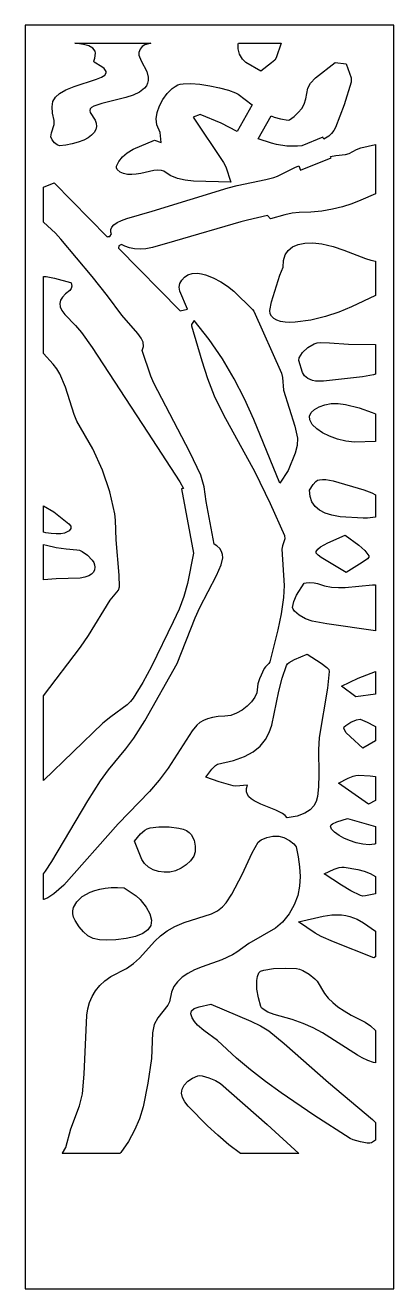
# Model space of a CAD drawing. Extents: x 0 to 408, y 0 to 1400.
import ezdxf

# ---------------------------------------------------------------- set-up
doc = ezdxf.new("R2010")
doc.units = 0
doc.layers.add('CUT', color=1, linetype='Continuous')
doc.layers.add('OUTLINE', color=7, linetype='Continuous')

msp = doc.modelspace()

# ---------------------------------------------------------------- linework, layer by layer
at = {"layer": 'CUT'}
for points in [[(136.13, 1342.65), (136.18, 1338.98), (135.49, 1335.7), (134.13, 1332.78), (132.16, 1330.19), (126.65, 1325.87), (119.49, 1322.49), (111.19, 1319.8), (84.65, 1313.39), (75.92, 1310.4), (73.39, 1308.87), (71.95, 1307.25), (71.49, 1305.48), (71.9, 1303.49), (77.3, 1295.01), (78.61, 1291.43), (78.87, 1287.93), (78.09, 1284.54), (76.28, 1281.3), (73.44, 1278.22), (69.57, 1275.35), (64.67, 1272.7), (58.66, 1270.37), (51.95, 1268.56), (44.88, 1267.24), (37.8, 1266.39), (35.33, 1267.34), (32.31, 1269.89), (29.7, 1273.15), (28.46, 1276.22), (28.96, 1280.77), (31.87, 1289.93), (31.87, 1294.37), (30.14, 1302.67), (29.64, 1309.59), (30.61, 1315.38), (33.29, 1320.29), (37.92, 1324.58), (44.76, 1328.49), (54.05, 1332.28), (79, 1340.24), (84.27, 1342.38), (88.03, 1344.72), (89.73, 1347.38), (89.64, 1348.85), (87.27, 1352.16), (84.85, 1354.02), (76.11, 1359.12), (75.83, 1360.17), (77.09, 1363.47), (77.77, 1368.95), (77.26, 1371.17), (74.74, 1374.71), (70.44, 1377.2), (64.65, 1378.84), (57.67, 1379.83), (54.74, 1380), (139.16, 1380), (132.4, 1378.18), (129.42, 1376.39), (127.17, 1373.38), (125.91, 1369.9), (125.88, 1366.76), (128.22, 1360.69), (134.42, 1348.72)], [(240.54, 1362.46), (237.36, 1368.08), (235.89, 1373.73), (235.85, 1379.39), (235.98, 1380), (283.52, 1380), (277.86, 1364.05), (276.19, 1361.46), (272.81, 1358.21), (260.7, 1349.06), (244.34, 1358.79)], [(360.79, 1337), (353.2, 1311.77), (343.64, 1286.75), (341.78, 1283.25), (339.21, 1280.03), (336, 1277.1), (330.51, 1273.68), (329.59, 1276), (306.41, 1266.55), (301.4, 1265.92), (289.68, 1266.04), (278.12, 1267.81), (272.58, 1269.33), (258.07, 1274.34), (272.12, 1299.61), (275.55, 1298.21), (282.58, 1296.23), (291.16, 1294.97), (292.47, 1295.23), (297.8, 1299.05), (302.37, 1303.32), (306.11, 1307.87), (308.93, 1312.56), (310.83, 1318.4), (312.9, 1330.33), (315.69, 1335.88), (321.3, 1341.83), (343.2, 1358.57), (355.34, 1357.09), (360.88, 1341.93)], [(234.63, 1282.21), (216.79, 1291.45), (193.71, 1301.25), (185.81, 1298.32), (219.45, 1247.95), (221.94, 1243.13), (227.8, 1225.99), (186.21, 1227.21), (177.02, 1228.25), (168.44, 1230.23), (160.56, 1233.48), (153.45, 1238.33), (150.98, 1239.11), (146.88, 1239.35), (142.32, 1239.09), (128.09, 1235.71), (122.91, 1234.85), (117.9, 1234.48), (113.17, 1234.69), (108.85, 1235.63), (105.04, 1237.4), (101.86, 1240.13), (101.01, 1241.91), (101.1, 1244.06), (103.45, 1249.06), (107.77, 1254.24), (112.87, 1258.73), (119.34, 1262.66), (143.11, 1272.57), (150.54, 1270.11), (149.2, 1281.02), (145.55, 1289.74), (145.12, 1296.19), (146.23, 1303.32), (148.71, 1310.69), (152.4, 1317.88), (157.13, 1324.43), (162.74, 1329.92), (165.83, 1332.12), (169.07, 1333.89), (171.62, 1334.71), (174.91, 1335.22), (183.3, 1335.38), (193.38, 1334.56), (204.27, 1332.93), (215.07, 1330.67), (224.89, 1327.97), (232.83, 1325.01), (235.81, 1323.49), (251.14, 1311.93)], [(269.86, 692.68), (265.88, 689.03), (264.46, 687.08), (259.34, 675.82), (257.5, 670.13), (256.39, 660.22), (254.12, 655.46), (250.49, 650.48), (245.74, 645.62), (240.15, 641.23), (233.98, 637.66), (227.49, 635.25), (220.94, 634.34), (213.63, 633.99), (207.34, 633.07), (201.95, 631.61), (197.35, 629.67), (193.44, 627.29), (190.11, 624.53), (184.74, 618.02), (158.07, 576.83), (148.21, 563.49), (137.58, 551.12), (103.03, 515.11), (42.86, 447.35), (31.58, 437.56), (25.04, 433.2), (20.37, 431.43), (20, 431.37), (20, 459.78), (22.26, 462.78), (29.41, 473.45), (69.35, 540.57), (83.27, 562.93), (91.97, 574.83), (111.53, 598.1), (120.29, 610.07), (132.22, 629.27), (168.04, 692.84), (188.16, 743.27), (193.32, 754.94), (211.75, 790.33), (217.02, 802.3), (218.7, 809.82), (218.47, 813.51), (217.38, 817.03), (215.31, 820.31), (212.13, 823.28), (209.24, 824.96), (200.26, 872.18), (198.25, 888.45), (194.25, 901.42), (182.29, 927.14), (142.46, 1003.35), (139.03, 1011.15), (129.36, 1039.74), (130.98, 1044.11), (130.47, 1048.68), (128.26, 1053.43), (124.8, 1058.33), (107.04, 1078.93), (91.03, 1100.35), (74.21, 1121.48), (39.49, 1163.15), (33.36, 1169.71), (20, 1181.74), (20, 1220.61), (31.83, 1225.4), (90.85, 1165.42), (91.91, 1165.97), (93.75, 1166.05), (95.41, 1168.73), (94.71, 1170.59), (94.66, 1173.56), (95.77, 1176.37), (98.08, 1179.02), (101.6, 1181.48), (106.39, 1183.73), (112.48, 1185.76), (140.44, 1193.99), (224.68, 1219.95), (234.74, 1222.55), (266.25, 1229.1), (275.09, 1231.46), (279.23, 1232.93), (298.5, 1242.48), (302.91, 1244.21), (304.82, 1239.43), (338.65, 1253.24), (338.07, 1254.71), (343.77, 1255.68), (354.45, 1256.8), (358.74, 1257.9), (366.93, 1262.33), (371.41, 1264.07), (388, 1267.98), (388, 1213.17), (371.77, 1206.12), (361.61, 1202.31), (351.1, 1198.96), (340.13, 1196.19), (328.58, 1194.13), (316.37, 1192.91), (303.38, 1192.63), (295.45, 1191.94), (287.48, 1190.05), (271.55, 1185.43), (268.35, 1189.14), (245.98, 1184.21), (238.77, 1182.32), (165.19, 1160.6), (140.72, 1153.72), (133.68, 1152.28), (127.06, 1151.82), (120.9, 1152.25), (115.23, 1153.47), (110.09, 1155.38), (106.68, 1157.23), (103.74, 1155.57), (103.17, 1152.9), (171.4, 1083.57), (179.64, 1085.25), (170.97, 1105.37), (170.55, 1109.73), (171.33, 1113.9), (173.22, 1117.7), (176.16, 1120.91), (180.07, 1123.37), (184.89, 1124.86), (190.54, 1125.2), (194.96, 1124.67), (199.4, 1123.59), (208.18, 1120.16), (216.45, 1115.71), (223.81, 1111.02), (231.11, 1105.44), (251.75, 1085.15), (253.16, 1083.12), (283.56, 1014.4), (284.71, 1009.83), (285.77, 995.82), (298.6, 955.76), (301.34, 942.37), (301.1, 934.22), (298.85, 926.03), (290.99, 906.53), (281.91, 892.7), (253.25, 963.19), (242.79, 985.94), (231.27, 1008.3), (218.36, 1030.25), (203.7, 1051.77), (186.97, 1072.84), (184.05, 1068.45), (183.96, 1067.07), (195.36, 1028.17), (201.65, 1008.76), (209.23, 989.47), (219.45, 968.35), (254.18, 905.12), (271.33, 870.1), (287.07, 834.77), (287.44, 831.07), (284.75, 823.32), (284.03, 819.41), (286.69, 779.13), (286.08, 765.84), (283.32, 747.92), (279.56, 730.1), (270.99, 694.63)], [(388, 1138.52), (388, 1100.66), (361.16, 1087.88), (347.19, 1082.09), (332.36, 1077.13), (316.35, 1073.3), (298.87, 1070.87), (293.08, 1070.63), (287.67, 1070.94), (282.78, 1071.79), (278.55, 1073.18), (275.11, 1075.08), (272.6, 1077.5), (271.15, 1080.41), (270.91, 1083.81), (272.69, 1093.65), (281.94, 1122.98), (285.73, 1132.07), (286, 1139.35), (287.83, 1145.5), (291.14, 1150.52), (295.9, 1154.37), (302.05, 1157.04), (309.53, 1158.51), (318.3, 1158.74), (328.32, 1157.73), (340.88, 1154.83), (352.89, 1150.67), (376.79, 1141.63), (382.81, 1139.77)], [(57.24, 961.32), (54.03, 968.74), (44.5, 999.05), (38.22, 1013.93), (34.86, 1019.3), (30.74, 1024.54), (20, 1036.19), (20, 1121.68), (23.25, 1121.48), (32.32, 1119.79), (50.18, 1114.95), (50.76, 1114.51), (51.41, 1111.09), (50.82, 1108.28), (49.29, 1106.19), (44.47, 1102.42), (41.03, 1098.79), (38.96, 1095.22), (38.22, 1091.62), (38.79, 1087.89), (40.65, 1083.94), (43.77, 1079.69), (55.45, 1067.36), (62.11, 1059.43), (73.97, 1043.04), (135.41, 949.17), (170.97, 894.13), (175.04, 886.76), (172.86, 886.34), (186.42, 815.08), (179.74, 781.54), (175.7, 767.17), (170.24, 752.98), (163.91, 738.95), (139.71, 689.33), (130.13, 671.75), (119.55, 654.5), (116.55, 650.67), (112.84, 647.04), (94.6, 633.53), (85.98, 626.59), (20, 563.08), (20, 657.1), (61.08, 710.92), (69.86, 723.73), (93.89, 763.01), (103.22, 773.89), (104.42, 777.59), (104.02, 790.62), (100.64, 829.79), (99.91, 851.5), (99.08, 858.72), (93.63, 882.99), (85.52, 906.95), (74.74, 930.63)], [(388, 1013.51), (385.5, 1012.73), (373.59, 1010.41), (330.28, 1005.63), (321.47, 1005.76), (318.02, 1006.39), (312.76, 1008.55), (309.25, 1011.63), (307.04, 1015.28), (302.88, 1028.63), (303.37, 1031.42), (306.85, 1037.36), (312.74, 1042.94), (319.92, 1047.1), (323.33, 1048.05), (327.43, 1048.49), (337.07, 1048.25), (357.99, 1046.65), (388, 1046.2)], [(364.6, 938.22), (355.02, 939.34), (345.69, 941.5), (336.96, 944.55), (329.17, 948.35), (322.69, 952.76), (317.84, 957.61), (314.99, 962.79), (314.74, 966.92), (316.58, 970.83), (320.19, 974.35), (325.29, 977.3), (331.59, 979.5), (338.78, 980.78), (346.58, 980.95), (354.69, 979.84), (369.69, 975.92), (384.2, 971.08), (388, 969.58), (388, 938.65)], [(323.65, 895.81), (325.95, 896.49), (329.32, 896.72), (332.97, 896.51), (340.83, 895.14), (375.05, 885.08), (383.68, 881.81), (388, 879.68), (388, 854.83), (378.99, 853.8), (374.16, 853.68), (348.66, 855.49), (339.62, 857.01), (331.96, 859.36), (325.7, 862.59), (320.84, 866.71), (317.39, 871.77), (315.38, 877.8), (314.8, 884.83), (318.63, 891.16), (321.69, 894.59)], [(43.38, 837.4), (39.39, 836.61), (34.38, 836.46), (28.67, 836.85), (22.6, 837.72), (20, 838.34), (20, 867.48), (31.59, 860.76), (48.2, 847.61), (50.28, 844.91), (50.59, 842.29), (48.49, 839.77)], [(323.83, 819.54), (326.75, 821.97), (335, 826.42), (354.34, 834.83), (369.33, 823.78), (375.94, 818.14), (380.34, 812.24), (380.33, 810.62), (378.98, 808.82), (373.16, 804.61), (355.29, 793.47), (327.65, 810.19), (324.25, 812.75), (322.28, 815), (322.04, 816.91)], [(76.82, 802.28), (77.16, 799.38), (76.75, 796.61), (75.51, 794.03), (73.37, 791.74), (70.24, 789.81), (66.05, 788.32), (60.72, 787.35), (34.35, 786.43), (20, 785.63), (20, 824.77), (23.49, 823.76), (34.08, 821.41), (45.3, 819.75), (57.25, 818.86), (59.97, 818.32), (62.96, 817.01), (69.04, 812.72), (74.12, 807.36), (75.86, 804.7)], [(384.61, 779.81), (388, 779.83), (388, 729.11), (333.99, 736.68), (317.65, 739.88), (310.37, 742.43), (303.39, 746.34), (298.14, 750.74), (296.62, 752.87), (296.06, 754.79), (297.26, 761.66), (300.34, 768.43), (308.83, 781.73), (310.91, 782.31), (315.11, 782.49), (319.87, 782.19), (323.6, 781.36), (331.47, 778.76), (339.2, 777.33), (346.83, 776.84), (354.38, 777.03)], [(260.77, 537.1), (253.3, 540.76), (250.22, 542.85), (247.72, 545.18), (245.94, 547.81), (245, 550.78), (245.01, 554.16), (246.09, 557.99), (233, 556.8), (230.08, 557.13), (214.77, 561.77), (199.76, 566.79), (206.62, 575.82), (210.46, 579.74), (212.79, 581.11), (230.48, 585.23), (242.73, 589.64), (252.53, 595.05), (260.18, 601.36), (265.96, 608.45), (270.18, 616.23), (273.13, 624.58), (280.86, 662.12), (284.54, 676.38), (289.1, 690.5), (290.3, 692.34), (292.36, 694.04), (298.3, 697.12), (312.09, 702.97), (327.67, 693.14), (334.11, 688.32), (336, 686), (336.62, 683.78), (334.78, 665.41), (325.54, 610.63), (324.75, 597.08), (325.12, 569.79), (324.7, 556.2), (323.6, 545.29), (322.21, 540.02), (319.69, 535.09), (315.64, 530.64), (309.63, 526.82), (301.25, 523.79), (290.11, 521.68), (287.77, 524.23), (284.81, 526.49), (277.5, 530.38)], [(388, 683.84), (388, 659), (366.13, 656.04), (350.35, 667.85), (368.81, 676.63)], [(366.93, 630.29), (370.72, 631.03), (378.76, 627.69), (386.46, 623.86), (388, 622.86), (388, 607.25), (373.97, 599.12), (359.96, 611.52), (355.12, 616.43), (352.71, 620.98), (353.19, 622.46), (354.92, 624.15), (360.66, 627.63)], [(381.9, 568.45), (388, 567.56), (388, 541.03), (380.16, 536.95), (346.67, 560.02), (357.62, 565.72), (363.22, 568.08), (366.14, 568.79), (369.16, 569.06)], [(347.41, 502.18), (342.52, 505.74), (339.04, 509.41), (337.93, 512.71), (338.59, 513.97), (340.13, 515.12), (345.01, 517.19), (356.66, 521.03), (388, 512.27), (388, 492.82), (386.67, 492.44), (380.83, 491.88), (373.7, 492.59), (366.33, 494.23), (359.19, 496.52), (352.78, 499.21)], [(120.86, 496.04), (127.69, 504.2), (132.22, 508.23), (135, 509.75), (138.23, 510.75), (148.07, 511.88), (159.3, 511.78), (170.09, 510.38), (174.75, 509.18), (178.6, 507.63), (181.48, 505.69), (183.81, 503.21), (186.93, 497.16), (188.27, 490.5), (188.15, 484.26), (186.47, 479.18), (183.02, 474.25), (178.24, 469.74), (172.54, 465.89), (166.39, 463.16), (160.02, 461.69), (153.63, 461.42), (147.44, 462.29), (141.67, 464.23), (136.51, 467.17), (132.2, 471.04), (128.94, 475.8)], [(69.28, 310.11), (71.15, 317), (73.96, 323.65), (77.71, 329.96), (82.41, 335.82), (88.08, 341.14), (94.73, 345.8), (112.02, 354.67), (119.93, 360.23), (126.56, 366.24), (143.5, 385.09), (149.74, 391.08), (157.08, 396.62), (165.79, 401.45), (175.77, 405.65), (206.3, 415.34), (213.01, 418.88), (218.28, 422.99), (222.41, 427.52), (228.55, 437.38), (240.26, 459.18), (251.4, 483.05), (257.87, 494.76), (261.39, 497.57), (267.32, 499.88), (274.25, 501.31), (280.75, 501.48), (286.43, 499.92), (292.41, 496.83), (297.32, 493.07), (298.94, 491.21), (299.79, 489.5), (302.21, 478.47), (303.81, 467.51), (304.38, 456.67), (303.72, 446), (301.64, 435.56), (297.92, 425.39), (292.38, 415.55), (284.81, 406.08), (277.09, 399.63), (247.63, 382.72), (234.19, 372.96), (229.31, 369.97), (217.75, 364.48), (195.83, 356.72), (187.47, 353.25), (180.08, 349.39), (173.73, 345.07), (168.51, 340.2), (164.5, 334.73), (161.78, 328.57), (159.55, 317.87), (157.72, 314.21), (146.62, 300.08), (142.65, 292.7), (140.86, 283.48), (139.62, 254.93), (135.88, 227.94), (130.41, 201.4), (126.35, 188.41), (121.05, 175.66), (114.24, 163.22), (105.65, 151.12), (104.62, 150), (40.71, 150), (41.1, 150.38), (45.03, 156.66), (50.46, 177.11), (60.07, 202.83), (63.2, 215.99), (65.32, 237.62), (68.33, 303.09)], [(388, 456.74), (388, 437.62), (384.26, 436.66), (376.79, 435.23), (373.74, 435.13), (371.36, 435.63), (360.36, 440.99), (350.25, 447.09), (330.84, 459.91), (342.07, 464.78), (347.64, 466.69), (350.37, 467.13), (353.04, 467.08), (368.2, 464.57), (375.36, 462.63), (382.03, 460.06)], [(52.69, 415.31), (52.66, 418.86), (53.38, 422.32), (56.95, 428.84), (63.16, 434.58), (71.76, 439.28), (76.87, 441.16), (82.49, 442.67), (88.58, 443.79), (95.11, 444.47), (102.05, 444.69), (109.38, 444.4), (122.89, 435.19), (127.29, 431.12), (133.91, 422.78), (138.03, 415.23), (139.68, 408.48), (138.89, 402.59), (135.67, 397.57), (130.06, 393.46), (122.1, 390.29), (111.82, 388.07), (100.16, 386.59), (90.38, 386.06), (82.19, 386.56), (75.29, 388.21), (69.42, 391.08), (64.29, 395.29), (59.62, 400.91), (55.14, 408.05), (53.51, 411.69)], [(350.2, 414.16), (355, 413.48), (359.44, 412.41), (367.42, 409.36), (374.52, 405.38), (388, 396.27), (388, 367.63), (385.93, 366.77), (341.23, 384.54), (327.81, 390.39), (320.99, 393.99), (302.66, 406.45), (329.8, 412.92), (339.33, 414.2), (345, 414.42)], [(307.56, 294.03), (295.47, 298.41), (275.53, 303.87), (268.76, 306.63), (263.34, 309.73), (261.59, 311.25), (260.72, 312.67), (258.18, 322.33), (256.44, 332.03), (256.35, 341.43), (257.2, 345.91), (258.79, 350.18), (260.62, 351.78), (264.16, 353.07), (274.89, 354.75), (287.94, 355.28), (300.24, 354.7), (303.6, 354), (307.21, 352.66), (314.53, 348.57), (320.79, 343.52), (323.09, 340.97), (331.27, 327.26), (335.5, 322.05), (340.46, 317.09), (346.26, 312.34), (352.99, 307.75), (360.77, 303.28), (376.31, 295.34), (382.3, 291.22), (388, 286.11), (388, 250.28), (385.65, 250.68), (379.34, 252.86), (373.23, 255.72), (367.82, 258.79), (329.07, 283.39), (318.69, 288.98)], [(378.72, 161.44), (371.19, 162.75), (363.24, 165.1), (359.8, 166.49), (319.42, 192.31), (283.19, 216.96), (265.97, 229.54), (249.52, 242.37), (233.98, 255.51), (212.7, 274.89), (197.62, 286.2), (190.87, 292.05), (187.41, 295.99), (184.73, 300.29), (183.39, 304.45), (183.95, 308.01), (187.02, 310.39), (192.39, 312.18), (205.31, 315.47), (249.83, 296.52), (260.52, 291.43), (269.64, 285.71), (286.86, 271.83), (335.89, 228.67), (384.69, 187.67), (388, 184.23), (388, 164.54), (383.57, 161.7), (381.62, 161.34)], [(174.28, 211.89), (173.17, 216.81), (173.64, 221.3), (176, 225.72), (179.93, 229.86), (185.09, 233.4), (191.16, 236.01), (193.15, 236.18), (196, 235.8), (203.23, 233.79), (210.68, 230.72), (216.15, 227.37), (267.89, 181.85), (302.89, 150), (238.23, 150), (225.59, 159.55), (213.37, 170.01), (201.77, 180.66), (180.29, 202.31), (176.74, 206.92)]]:
    msp.add_lwpolyline(points, close=True, dxfattribs=at)
at = {"layer": 'OUTLINE'}
msp.add_lwpolyline([(0, 0), (408, 0), (408, 1400), (0, 1400)], close=True, dxfattribs=at)

doc.saveas('drawing.dxf')
